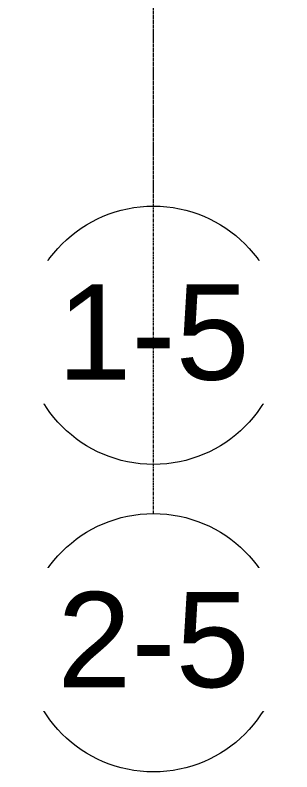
# Model space of a CAD drawing. Header units: inches. Extents: x 23906 to 26777, y -23220 to -20467.
# Drawn here: x 25086.7 to 25138.1, y -23219.7 to -23079 of the extents above; entities that cross this region are included whole.
import ezdxf

# ---------------------------------------------------------------- set-up
doc = ezdxf.new("R2010")
doc.units = ezdxf.units.IN
doc.header["$MEASUREMENT"] = 0
doc.linetypes.add('Grid Line 1_2_', pattern=[0.875, 0.5, -0.125, 0.125, -0.125])
doc.layers.add('S-GRID', color=1, linetype='Continuous', lineweight=9)
doc.layers.add('S-GRID-IDEN', color=1, linetype='Continuous', lineweight=9)
doc.styles.add('Arial', font='arial.ttf', dxfattribs={"height": 17.703593})

# ---------------------------------------------------------------- blocks, each defined once
blk = doc.blocks.new('Grid - Grid Head - Circle-14747-Enlarged First Floor Plan _East_')
at = {"layer": 'S-GRID-IDEN'}
blk.add_circle((0, 0), 0.25, dxfattribs=at)

msp = doc.modelspace()

# ---------------------------------------------------------------- linework, layer by layer
at = {"layer": 'S-GRID', "linetype": 'Grid Line 1_2_'}
msp.add_line((25112.39023, -23114.51771), (25112.39023, -20749.66023), dxfattribs=at)

# ---------------------------------------------------------------- block references
at = {"layer": 'S-GRID-IDEN', "xscale": 95.99999999999994, "yscale": 95.99999999999994, "zscale": 95.99999999999994}
for p in [(25112.39023, -23138.51771), (25112.39023, -23195.65854)]:
    msp.add_blockref('Grid - Grid Head - Circle-14747-Enlarged First Floor Plan _East_', p, dxfattribs=at)

# ---------------------------------------------------------------- next in the draw order: texts
at = {"layer": 'S-GRID-IDEN', "char_height": 17.703593, "width": 42.552, "attachment_point": 2, "line_spacing_factor": 0.938532, "style": 'Arial', "bg_fill": 3, "box_fill_scale": 1.25, "bg_fill_color": 0, "bg_fill_transparency": 0}
for s, insert in [('1-5', (25112.38561, -23129.08084)), ('2-5', (25112.38561, -23186.22167))]:
    msp.add_mtext(s, dxfattribs=dict(at, insert=insert))

# ---------------------------------------------------------------- next in the draw order: linework, layer by layer
at = {"layer": 'S-GRID', "linetype": 'Grid Line 1_2_'}
msp.add_line((25112.39023, -23171.65854), (25112.39023, -20902.42781), dxfattribs=at)

doc.saveas('drawing.dxf')
